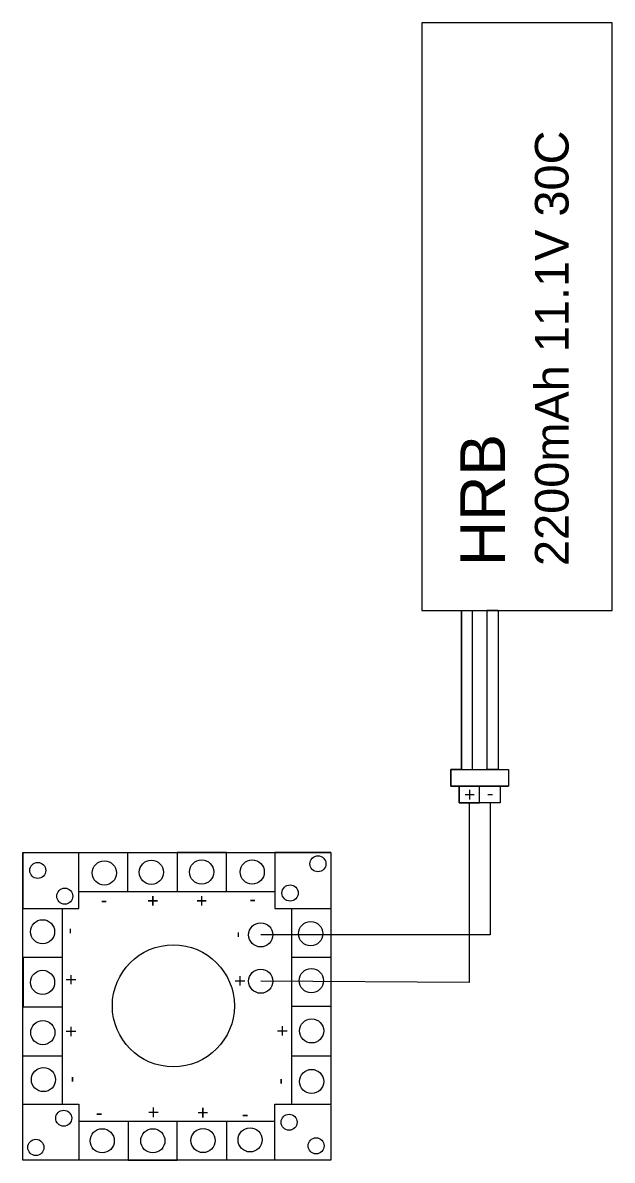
# Model space of a CAD drawing. Header units: millimetres. Extents: x 390 to 971, y 268 to 819.
# Drawn here: x 664.2 to 769.4, y 616.1 to 819.4 of the extents above; entities that cross this region are included whole.
import ezdxf

# ---------------------------------------------------------------- set-up
doc = ezdxf.new("R2010")
doc.units = ezdxf.units.MM
doc.styles.get("Standard").update_dxf_attribs({"font": 'arial.ttf'})

msp = doc.modelspace()

# ---------------------------------------------------------------- linework, layer by layer
for p, q in [((769.43, 819.38), (735.43, 819.38)), ((735.43, 819.38), (735.43, 714.38)), ((769.43, 714.38), (769.43, 819.38)), ((735.43, 714.38), (769.43, 714.38)), ((735.43, 714.38), (742.48, 714.38)), ((742.48, 714.38), (742.48, 685.98)), ((742.48, 714.38), (749.05, 714.38)), ((742.48, 685.98), (742.48, 714.38)), ((744.48, 685.98), (744.48, 714.38)), ((744.48, 714.38), (749.05, 714.38)), ((749.05, 714.38), (747.05, 714.38)), ((747.05, 714.38), (747.05, 686.06)), ((749.05, 714.38), (749.05, 685.98)), ((742.48, 685.98), (740.59, 685.98)), ((740.59, 685.98), (740.59, 682.98)), ((740.59, 682.98), (740.59, 685.98)), ((740.59, 685.98), (742.39, 685.98)), ((742.39, 685.98), (742.48, 685.98)), ((742.48, 685.98), (744.48, 685.98)), ((742.48, 685.98), (744.48, 685.98)), ((744.48, 685.98), (749.05, 685.98)), ((747.05, 685.98), (747.05, 686.06)), ((749.05, 685.98), (747.05, 685.98)), ((747.05, 685.98), (747.05, 685.98)), ((749.05, 685.98), (750.93, 685.98)), ((750.93, 685.98), (750.93, 682.98)), ((750.93, 682.98), (740.59, 682.98)), ((740.59, 682.98), (742.09, 682.98)), ((742.09, 682.98), (742.09, 679.98)), ((742.09, 679.98), (742.09, 682.98)), ((742.09, 682.98), (750.93, 682.98)), ((745.74, 679.98), (745.74, 682.98)), ((750.93, 682.98), (749.43, 682.98)), ((749.43, 682.98), (749.43, 679.98)), ((749.43, 679.98), (742.09, 679.98)), ((742.09, 679.98), (745.74, 679.98)), ((742.09, 679.98), (743.87, 679.98)), ((743.87, 679.98), (743.87, 647.9)), ((749.43, 679.98), (747.64, 679.98)), ((747.64, 679.98), (747.64, 657.44)), ((664.16, 616.14), (664.16, 671.14)), ((664.16, 671.14), (719.16, 671.14)), ((664.16, 671.14), (664.16, 661.14)), ((674.16, 661.14), (674.16, 671.14)), ((674.16, 671.14), (719.16, 671.14)), ((682.93, 664.11), (682.93, 671.11)), ((700.53, 671.11), (691.73, 671.11)), ((691.73, 671.11), (691.73, 664.11)), ((700.53, 664.11), (700.53, 671.11)), ((719.16, 671.14), (709.16, 671.14)), ((709.16, 671.14), (709.16, 661.14)), ((719.16, 671.14), (719.16, 616.14)), ((674.33, 664.11), (674.16, 664.11)), ((709.16, 664.11), (674.33, 664.11)), ((691.73, 664.11), (682.93, 664.11)), ((709.16, 664.11), (700.53, 664.11)), ((664.16, 661.14), (674.16, 661.14)), ((671.22, 661.14), (671.22, 626.14)), ((671.22, 661.14), (671.22, 652.34)), ((709.16, 661.14), (719.16, 661.14)), ((712.21, 661.02), (712.21, 661.14)), ((712.21, 626.14), (712.21, 661.02)), ((719.16, 661.14), (719.16, 616.14)), ((747.64, 657.44), (747.64, 656.41)), ((747.64, 656.41), (706.66, 656.41)), ((712.21, 643.62), (712.21, 652.42)), ((712.21, 652.42), (719.21, 652.42)), ((671.22, 652.34), (664.22, 652.34)), ((664.22, 652.34), (664.22, 643.54)), ((743.87, 647.9), (706.66, 648.13)), ((664.22, 643.54), (671.22, 643.54)), ((671.22, 643.54), (671.22, 634.74)), ((719.21, 643.62), (712.21, 643.62)), ((719.21, 634.82), (719.21, 643.62)), ((671.22, 634.74), (664.22, 634.74)), ((712.21, 626.14), (712.21, 634.82)), ((712.21, 634.82), (719.21, 634.82)), ((664.16, 616.14), (664.16, 626.14)), ((664.16, 626.14), (674.16, 626.14)), ((674.16, 626.14), (674.16, 616.14)), ((674.16, 626.14), (674.16, 623.14)), ((709.16, 616.14), (709.16, 626.14)), ((709.16, 626.14), (719.16, 626.14)), ((674.16, 623.14), (709.16, 623.14)), ((674.16, 623.14), (682.96, 623.14)), ((682.96, 623.14), (682.96, 616.14)), ((691.76, 616.14), (691.76, 623.14)), ((691.76, 623.14), (700.56, 623.14)), ((700.56, 623.14), (700.56, 616.14)), ((719.16, 616.14), (664.16, 616.14)), ((682.96, 616.14), (691.76, 616.14)), ((719.16, 616.14), (709.16, 616.14))]:
    msp.add_line(p, q)
for centre, radius in [((666.84, 667.92), 1.43), ((678.73, 667.47), 2.16), ((687.13, 667.59), 2.16), ((696.1, 667.64), 2.16), ((705.14, 667.64), 2.16), ((716.88, 669.1), 1.43), ((671.66, 663.32), 1.43), ((711.9, 663.88), 1.45), ((667.7, 656.96), 2.16), ((706.66, 656.41), 2.16), ((715.57, 656.62), 2.16), ((691.06, 643.73), 10.9), ((715.69, 648.22), 2.16), ((667.7, 647.92), 2.16), ((706.66, 648.13), 2.16), ((667.75, 638.94), 2.16), ((715.74, 639.25), 2.16), ((667.86, 630.55), 2.16), ((715.74, 630.21), 2.16), ((671.47, 623.65), 1.43), ((711.72, 622.93), 1.43), ((704.76, 619.78), 2.16), ((678.35, 619.61), 2.16), ((687.39, 619.61), 2.16), ((696.36, 619.66), 2.16), ((716.55, 618.71), 1.43), ((666.5, 618.43), 1.45)]:
    msp.add_circle(centre, radius)

# ---------------------------------------------------------------- texts
at = {"attachment_point": 1, "rotation": 90}
for s, width, insert, char_height in [('{\\H1.33333x;HRB} \\P2200mAh 11.1V 30C', 109.0035, (742.29, 722.31), 6), (' -', 3.0556, (671.13, 655.53), 2.5), (' -', 3.0556, (701.13, 654.87), 2.5), (' +', 3.0556, (671.47, 646.42), 2.5), (' +', 3.0556, (701.68, 646.19), 2.5), (' +', 3.0556, (671.47, 637.16), 2.5), (' +', 3.0556, (709.23, 637.26), 2.5), (' -', 3.0556, (671.51, 629.06), 2.5), (' -', 3.0556, (708.78, 628.68), 2.5)]:
    msp.add_mtext_dynamic_manual_height_columns(s, width=width, gutter_width=12.5, heights=[0], dxfattribs=dict(at, insert=insert, char_height=char_height))
at = {"char_height": 2.5, "attachment_point": 1}
for s, insert in [(' +', (741.98, 682.74)), (' -', (746.07, 682.99)), (' +', (685.4, 663.78)), (' +', (694.13, 663.78)), (' -', (703.68, 664.07)), (' -', (677.11, 663.92)), (' -', (676.26, 625.91)), (' +', (685.51, 625.99)), (' +', (694.33, 625.91)), (' -', (702.33, 625.65))]:
    msp.add_mtext_dynamic_manual_height_columns(s, width=3.0556, gutter_width=12.5, heights=[0], dxfattribs=dict(at, insert=insert))

doc.saveas('drawing.dxf')
